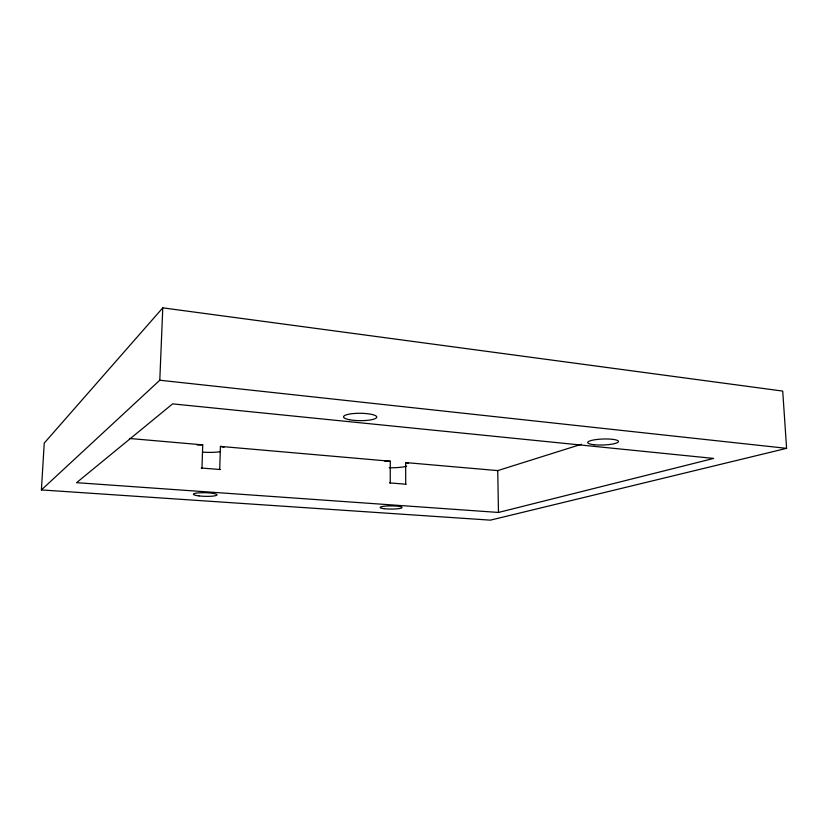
<?xml version="1.0" encoding="UTF-8"?>
<svg xmlns="http://www.w3.org/2000/svg" width="828" height="828" viewBox="0 0 828 828"><rect width="100%" height="100%" fill="white"/><g stroke="black" fill="none" stroke-linecap="round" stroke-linejoin="round"><path stroke-width="1.24" d="M406.144 484.245L390.247 482.941L390.267 461.227L220.424 446.406L219.72 469.476L220.279 469.569M219.72 469.476L201.96 468.068L202.736 444.864L129.416 438.467M41.4 489.928L159.794 380.228L162.774 307.85L782.719 391.085L786.6 448.341L490.393 520.15L41.4 489.928L44.246 443.094L162.774 307.85M405.71 484.163L405.668 462.573L497.742 470.604L581.422 444.263M498.477 512.449L713.664 458.422L172.628 403.878L76.58 482.672L498.477 512.449L497.742 470.604M389.574 482.931L390.247 482.941M202.736 444.864L202.022 444.853A19.541 3.726 1.8 0 0 197.199 445.071M390.267 461.227L389.595 461.217A18.061 3.281 0.1 0 0 384.927 461.403M201.245 468.068L201.96 468.068M159.794 380.228L786.6 448.341M220.424 446.406L220.972 446.509A19.541 3.726 1.8 0 1 223.953 447.399M405.668 462.573L406.113 462.666A18.061 3.281 0.1 0 1 408.235 463.432M220.051 451.736A19.541 3.726 1.8 0 1 202.56 452.129M406.672 466.185A18.061 3.281 0.1 0 1 389.181 467.748M594.08 444.719A15.39 2.981 -2 0 0 618.402 441.79A15.39 2.981 -2 0 0 596.833 439.482A15.39 2.981 -2 0 0 594.08 444.719M349.592 419.744A16.632 3.685 0.4 0 0 376.554 417.674A16.632 3.685 0.4 0 0 354.301 413.482A16.632 3.685 0.4 0 0 349.592 419.744M198.999 495.91A11.82 1.801 1.5 0 0 217.019 494.885A11.82 1.801 1.5 0 0 199.62 492.805A11.82 1.801 1.5 0 0 198.999 495.91M384.016 508.671A10.919 1.584 0.1 0 0 401.859 507.781A10.919 1.584 0.1 0 0 387.514 505.97A10.919 1.584 0.1 0 0 384.016 508.671"/></g></svg>
